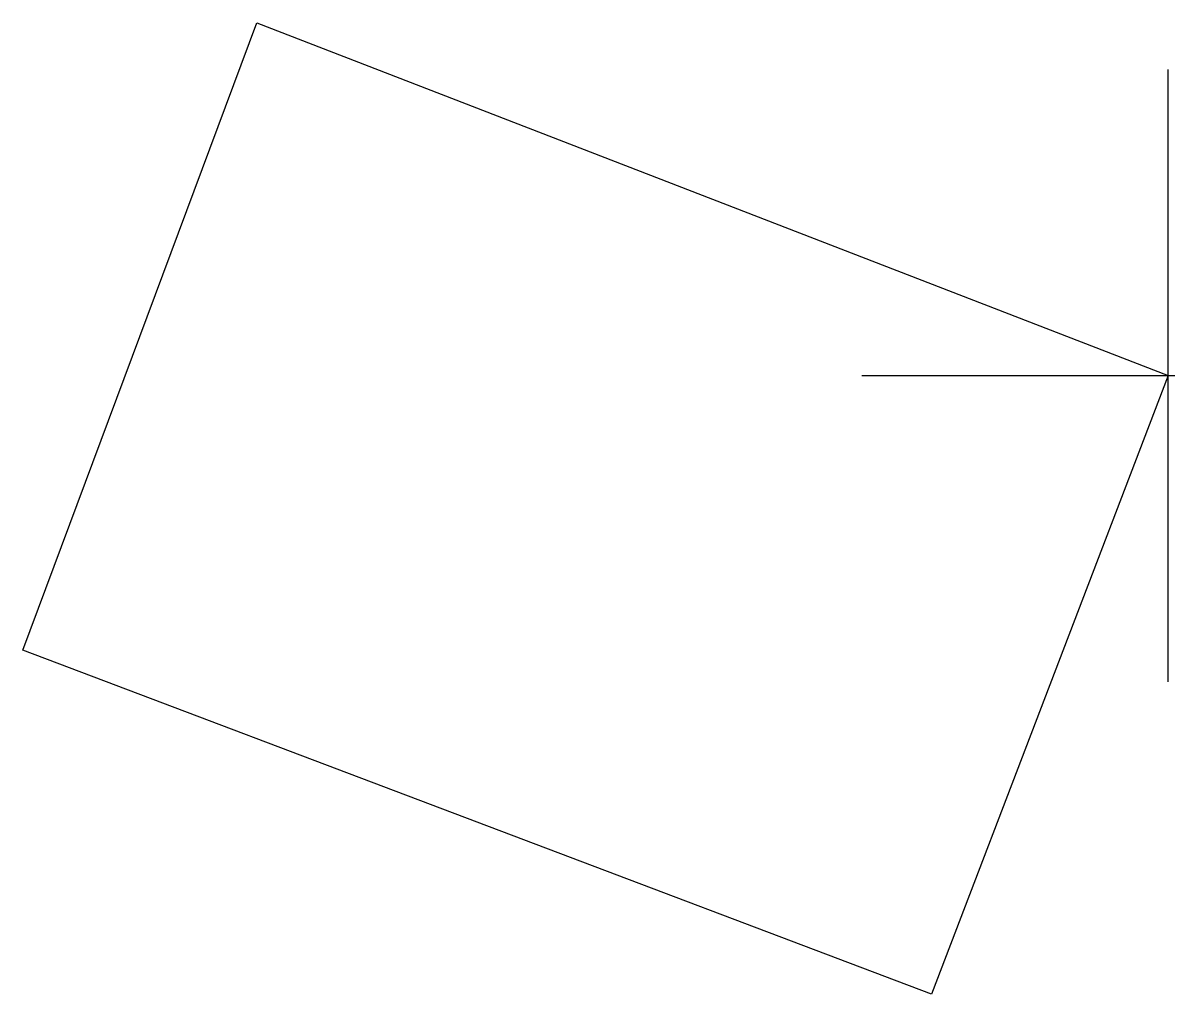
# Model space of a CAD drawing. Header units: inches. Extents: x 335883 to 335886.73, y 4150813.15 to 4150816.33.
import ezdxf

# ---------------------------------------------------------------- set-up
doc = ezdxf.new("R2010")
doc.units = ezdxf.units.IN
doc.header["$MEASUREMENT"] = 0
doc.header["$PDMODE"] = 2
doc.header["$PDSIZE"] = -1
doc.layers.add('INIT_COORD', color=5, linetype='Continuous')
doc.layers.add('Kuyu', color=80, linetype='Continuous')

msp = doc.modelspace()

# ---------------------------------------------------------------- linework, layer by layer
at = {"layer": 'INIT_COORD'}
msp.add_point((335886.734, 4150815.173, 879.05), dxfattribs=at)
at = {"layer": 'Kuyu'}
for p, q in [((335882.996, 4150814.276, 879.05), (335883.76, 4150816.325, 879.05)), ((335883.76, 4150816.325, 879.05), (335886.734, 4150815.173, 879.05)), ((335886.734, 4150815.173, 879.05), (335885.962, 4150813.153, 879.05)), ((335885.962, 4150813.153, 879.05), (335882.996, 4150814.276, 879.05))]:
    msp.add_line(p, q, dxfattribs=at)

doc.saveas('drawing.dxf')
